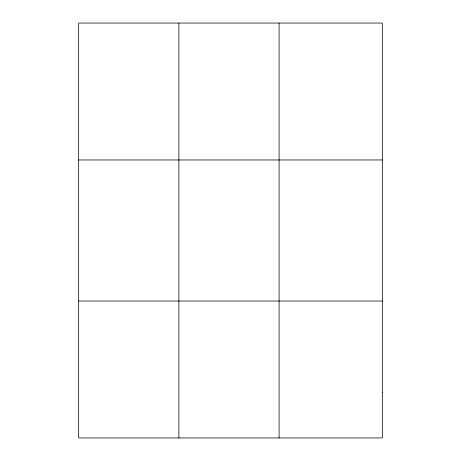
<?xml version="1.0" encoding="UTF-8"?>
<svg xmlns="http://www.w3.org/2000/svg" width="461" height="461" viewBox="0 0 461 461"><rect width="100%" height="100%" fill="white"/><g stroke="black" fill="none" stroke-linecap="round" stroke-linejoin="round"><path stroke-width="0.69" d="M178.88 437.95L178.88 23.05M279.084 437.95L279.084 23.05M78.681 159.967L382.319 159.967M78.681 301.033L382.319 301.033M382.319 392.311L382.319 437.95L78.681 437.95L78.681 23.05L382.319 23.05L382.319 392.311"/></g></svg>
